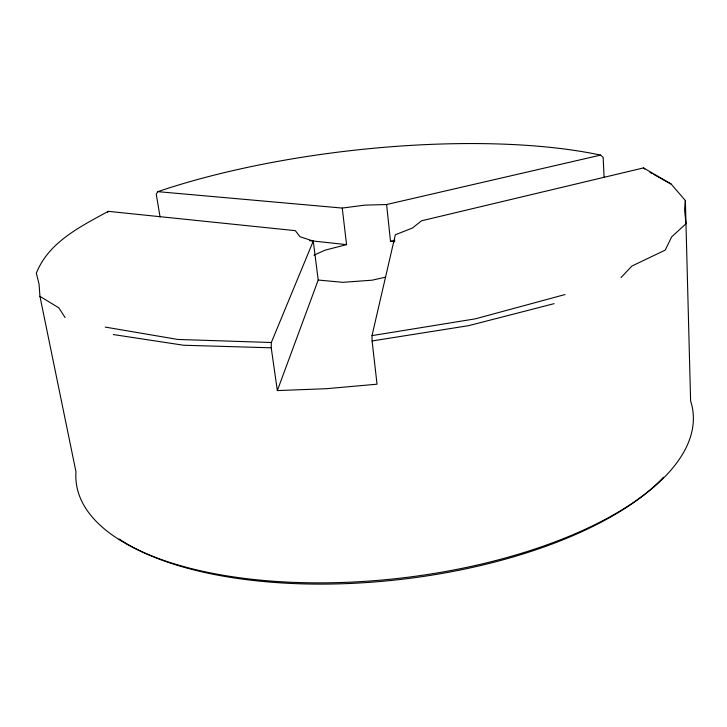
<?xml version="1.0" encoding="UTF-8"?>
<svg xmlns="http://www.w3.org/2000/svg" width="727" height="727" viewBox="0 0 727 727"><rect width="100%" height="100%" fill="white"/><g stroke="black" fill="none" stroke-linecap="round" stroke-linejoin="round"><path stroke-width="1.09" d="M271.235 347.806L271.325 342.508L313.264 241.091L300.042 236.748L295.316 230.65L108.25 211.339C80.697 226.488 48.627 242 36.35 273.179L39.085 284.312L39.94 296.362L75.971 471.787A310.411 131.96 -6.5 0 0 400.441 578.138A310.411 131.96 -6.5 0 0 690.605 400.886L685.37 200.543L671.13 184.049L643.504 167.91L421.569 220.79L412.391 228.042L395.334 234.766L372.006 335.62L372.097 340.954L377.031 384.201L326.596 388.691L277.332 390.59L271.235 347.806L183.558 345.243L113.312 334.547M685.37 200.543L684.561 209.63L685.997 223.743L671.693 236.82L665.241 250.097L631.89 266.055L621.022 277.56M277.332 390.59L318.208 280.04L313.264 241.091M107.478 212.62L108.25 211.339M604.101 177.243L603.146 157.359L600.575 155.105A325.178 93.111 -6.5 0 0 157.823 191.655L156.241 194.145L160.067 217.037M313.937 255.213L325.005 250.179L346.57 244.626L342.253 208.067L157.823 191.655M565.006 294.544L475.322 318.844L372.006 335.62M554.101 303.659L468.533 325.678L372.097 340.954M600.575 155.105L386.6 204.532L390.499 241.264L394.915 240.192M385.246 277.241L372.133 280.186L342.862 282.33L318.208 280.04M342.253 208.067L364.763 205.132L386.6 204.532M271.325 342.508L177.797 339.445L105.233 327.086M309.529 240.637L346.57 244.626M390.499 241.264L394.825 241.809M649.983 172.372L651.901 173.426M653.827 174.489L671.13 184.049M39.94 296.362L58.787 307.794L65.103 317.535M643.504 167.91L644.813 169.073M663.524 477.23A306.912 131.005 -6.5 0 1 399.241 579.601A306.912 131.005 -6.5 0 1 119.155 538.998"/></g></svg>
